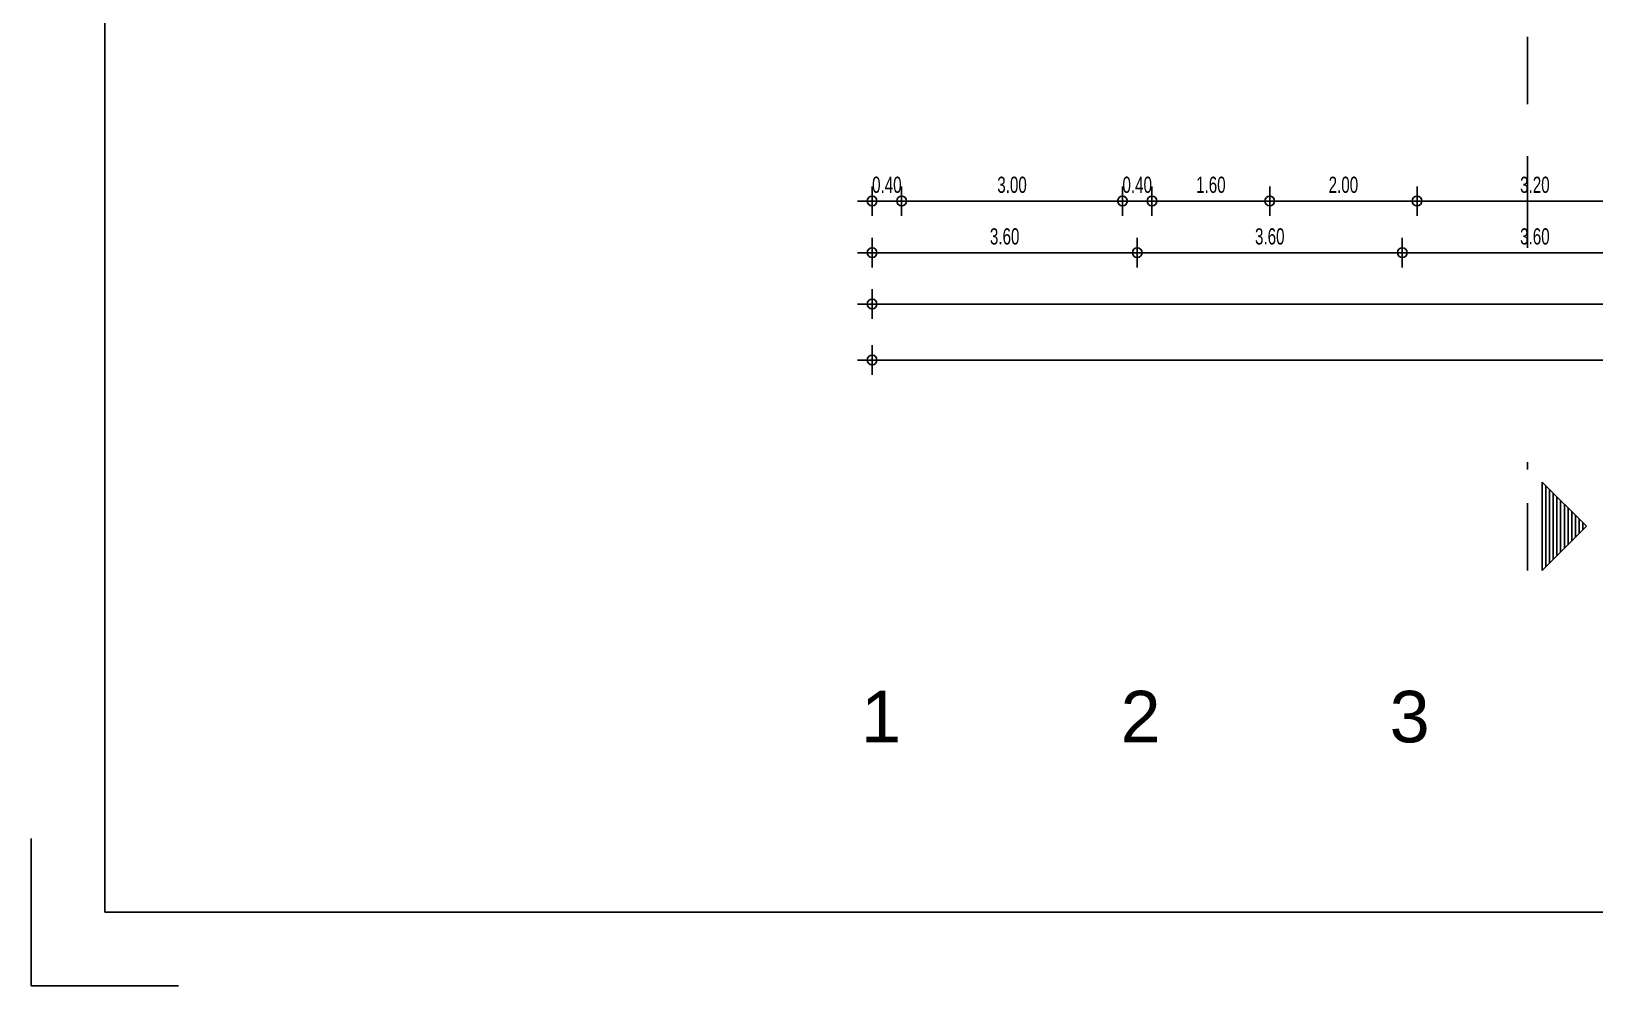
# Model space of a CAD drawing. Header units: metres. Extents: x 0 to 132, y -109 to 310.
# Drawn here: x 0 to 21.23, y 235.74 to 248.7 of the extents above; entities that cross this region are included whole.
import ezdxf

# ---------------------------------------------------------------- set-up
doc = ezdxf.new("R2010")
doc.units = ezdxf.units.M
doc.header["$LTSCALE"] = 0.036
doc.linetypes.add('DASHDOTX2', pattern=[50.8, 25.4, -12.7, 0, -12.7])
doc.layers.get('Defpoints').update_dxf_attribs({"color": 252})
for name, color, linetype in [('arxitek doma', 254, 'Continuous'), ('BORDER', 252, 'Continuous'), ('DIMBLK', 252, 'Continuous'), ('LAYER-ON', 252, 'Continuous'), ('MARKS', 252, 'Continuous')]:
    doc.layers.add(name, color=color, linetype=linetype)
doc.styles.add('COMU-C', font='ugcompl.shx', dxfattribs={"width": 0.7})
doc.styles.add('COMU-N', font='arial.ttf')
doc.dimstyles.new('Copy of CADWDOT', dxfattribs={"dimscale": 0.1, "dimtxt": 2.2, "dimasz": 0.08, "dimexe": 2, "dimexo": 0, "dimgap": 0.09, "dimtad": 0, "dimrnd": 0.001, "dimzin": 0, "dimdsep": 46, "dimtxsty": 'COMU-C', "dimblk": 'ARTDIM', "dimcen": 0, "dimdle": 0.05, "dimse1": 1, "dimse2": 1, "dimclrd": 11, "dimclrt": 11, "dimadec": 0, "dimazin": 0, "dimtfac": 1, "dimtmove": 0, "dimatfit": 3, "dimldrblk": 'ARTDIM', "dimfxl": 1, "dimtvp": 0.9999, "dimtolj": 1, "dimtzin": 0, "dimarcsym": 0})

# ---------------------------------------------------------------- blocks, each defined once
blk = doc.blocks.new('art103')
at = {"layer": 'BORDER'}
for p, q in [((0.25, 14.6), (0.25, 0.25)), ((0.25, 0.25), (20.75, 0.25))]:
    blk.add_line(p, q, dxfattribs=at)
at = {"layer": 'MARKS'}
for q in [(0, 0.5), (0.5, 0)]:
    blk.add_line((0, 0), q, dxfattribs=at)
blk = doc.blocks.new('ARTDIM')
at = {"layer": 'DIMBLK'}
for p, q in [((-24.9975, 0), (24.9975, 0)), ((0, -24.9975), (0, 24.9975))]:
    blk.add_line(p, q, dxfattribs=at)
blk.add_circle((0, 0), 8.25, dxfattribs=at)
blk = doc.blocks.new('*D1050')
at = {"layer": 'arxitek doma', "color": 11, "lineweight": -2}
blk.add_line((11.826, 246.395), (14.81, 246.395), dxfattribs=at)
at = {"layer": 'Defpoints', "color": 0, "transparency": 16777216}
for p in [(14.818, 246.395), (11.818, 246.024), (14.818, 246.024)]:
    blk.add_point(p, dxfattribs=at)
at = {"layer": 'arxitek doma', "color": 11, "lineweight": -2, "xscale": 0.008, "yscale": 0.008, "zscale": 0.008, "rotation": 180}
blk.add_blockref('ARTDIM', (11.818, 246.395), dxfattribs=at)
at = {"layer": 'arxitek doma', "color": 11, "lineweight": -2, "xscale": 0.008, "yscale": 0.008, "zscale": 0.008}
blk.add_blockref('ARTDIM', (14.818, 246.395), dxfattribs=at)
at = {"layer": 'arxitek doma', "color": 11, "insert": (13.318, 246.615), "char_height": 0.22, "attachment_point": 5, "style": 'COMU-C'}
blk.add_mtext('\\A1;3.00', dxfattribs=at)
blk = doc.blocks.new('*D1051')
at = {"layer": 'arxitek doma', "color": 11, "lineweight": -2}
blk.add_line((14.826, 246.395), (15.21, 246.395), dxfattribs=at)
at = {"layer": 'Defpoints', "color": 0, "transparency": 16777216}
for p in [(15.218, 246.395), (14.818, 246.024), (15.218, 246.024)]:
    blk.add_point(p, dxfattribs=at)
at = {"layer": 'arxitek doma', "color": 11, "lineweight": -2, "xscale": 0.008, "yscale": 0.008, "zscale": 0.008, "rotation": 180}
blk.add_blockref('ARTDIM', (14.818, 246.395), dxfattribs=at)
at = {"layer": 'arxitek doma', "color": 11, "lineweight": -2, "xscale": 0.008, "yscale": 0.008, "zscale": 0.008}
blk.add_blockref('ARTDIM', (15.218, 246.395), dxfattribs=at)
at = {"layer": 'arxitek doma', "color": 11, "insert": (15.018, 246.615), "char_height": 0.22, "attachment_point": 5, "style": 'COMU-C'}
blk.add_mtext('\\A1;0.40', dxfattribs=at)
blk = doc.blocks.new('*D1055')
at = {"layer": 'arxitek doma', "color": 11, "lineweight": -2}
blk.add_line((11.426, 246.395), (11.81, 246.395), dxfattribs=at)
at = {"layer": 'Defpoints', "color": 0, "transparency": 16777216}
for p in [(11.818, 246.395), (11.418, 246.024), (11.818, 246.024)]:
    blk.add_point(p, dxfattribs=at)
at = {"layer": 'arxitek doma', "color": 11, "lineweight": -2, "xscale": 0.008, "yscale": 0.008, "zscale": 0.008, "rotation": 180}
blk.add_blockref('ARTDIM', (11.418, 246.395), dxfattribs=at)
at = {"layer": 'arxitek doma', "color": 11, "lineweight": -2, "xscale": 0.008, "yscale": 0.008, "zscale": 0.008}
blk.add_blockref('ARTDIM', (11.818, 246.395), dxfattribs=at)
at = {"layer": 'arxitek doma', "color": 11, "insert": (11.618, 246.615), "char_height": 0.22, "attachment_point": 5, "style": 'COMU-C'}
blk.add_mtext('\\A1;0.40', dxfattribs=at)
blk = doc.blocks.new('*D1056')
at = {"layer": 'arxitek doma', "color": 11, "lineweight": -2}
blk.add_line((15.226, 246.395), (16.81, 246.395), dxfattribs=at)
at = {"layer": 'Defpoints', "color": 0, "transparency": 16777216}
for p in [(16.818, 246.395), (15.218, 246.024), (16.818, 246.024)]:
    blk.add_point(p, dxfattribs=at)
at = {"layer": 'arxitek doma', "color": 11, "lineweight": -2, "xscale": 0.008, "yscale": 0.008, "zscale": 0.008, "rotation": 180}
blk.add_blockref('ARTDIM', (15.218, 246.395), dxfattribs=at)
at = {"layer": 'arxitek doma', "color": 11, "lineweight": -2, "xscale": 0.008, "yscale": 0.008, "zscale": 0.008}
blk.add_blockref('ARTDIM', (16.818, 246.395), dxfattribs=at)
at = {"layer": 'arxitek doma', "color": 11, "insert": (16.018, 246.615), "char_height": 0.22, "attachment_point": 5, "style": 'COMU-C'}
blk.add_mtext('\\A1;1.60', dxfattribs=at)
blk = doc.blocks.new('*D1057')
at = {"layer": 'arxitek doma', "color": 11, "lineweight": -2}
blk.add_line((16.826, 246.395), (18.81, 246.395), dxfattribs=at)
at = {"layer": 'Defpoints', "color": 0, "transparency": 16777216}
for p in [(18.818, 246.395), (16.818, 246.024), (18.818, 246.024)]:
    blk.add_point(p, dxfattribs=at)
at = {"layer": 'arxitek doma', "color": 11, "lineweight": -2, "xscale": 0.008, "yscale": 0.008, "zscale": 0.008, "rotation": 180}
blk.add_blockref('ARTDIM', (16.818, 246.395), dxfattribs=at)
at = {"layer": 'arxitek doma', "color": 11, "lineweight": -2, "xscale": 0.008, "yscale": 0.008, "zscale": 0.008}
blk.add_blockref('ARTDIM', (18.818, 246.395), dxfattribs=at)
at = {"layer": 'arxitek doma', "color": 11, "insert": (17.818, 246.615), "char_height": 0.22, "attachment_point": 5, "style": 'COMU-C'}
blk.add_mtext('\\A1;2.00', dxfattribs=at)
blk = doc.blocks.new('*D1058')
at = {"layer": 'arxitek doma', "color": 11, "lineweight": -2}
blk.add_line((18.826, 246.395), (22.01, 246.395), dxfattribs=at)
at = {"layer": 'Defpoints', "color": 0, "transparency": 16777216}
for p in [(22.018, 246.395), (18.818, 246.024), (22.018, 246.024)]:
    blk.add_point(p, dxfattribs=at)
at = {"layer": 'arxitek doma', "color": 11, "lineweight": -2, "xscale": 0.008, "yscale": 0.008, "zscale": 0.008, "rotation": 180}
blk.add_blockref('ARTDIM', (18.818, 246.395), dxfattribs=at)
at = {"layer": 'arxitek doma', "color": 11, "lineweight": -2, "xscale": 0.008, "yscale": 0.008, "zscale": 0.008}
blk.add_blockref('ARTDIM', (22.018, 246.395), dxfattribs=at)
at = {"layer": 'arxitek doma', "color": 11, "insert": (20.418, 246.615), "char_height": 0.22, "attachment_point": 5, "style": 'COMU-C'}
blk.add_mtext('\\A1;3.20', dxfattribs=at)
blk = doc.blocks.new('*D1080')
at = {"layer": 'arxitek doma', "color": 11, "lineweight": -2}
blk.add_line((11.426, 244.997), (33.21, 244.997), dxfattribs=at)
at = {"layer": 'Defpoints', "color": 0, "transparency": 16777216}
for p in [(11.418, 247.158), (33.218, 247.158), (33.218, 244.997)]:
    blk.add_point(p, dxfattribs=at)
at = {"layer": 'arxitek doma', "color": 11, "lineweight": -2, "xscale": 0.008, "yscale": 0.008, "zscale": 0.008, "rotation": 180}
blk.add_blockref('ARTDIM', (11.418, 244.997), dxfattribs=at)
at = {"layer": 'arxitek doma', "color": 11, "lineweight": -2, "xscale": 0.008, "yscale": 0.008, "zscale": 0.008}
blk.add_blockref('ARTDIM', (33.218, 244.997), dxfattribs=at)
at = {"layer": 'arxitek doma', "color": 11, "insert": (22.318, 245.217), "char_height": 0.22, "attachment_point": 5, "style": 'COMU-C'}
blk.add_mtext('\\A1;21.80', dxfattribs=at)
blk = doc.blocks.new('*D1083')
at = {"layer": 'arxitek doma', "color": 11, "lineweight": -2}
blk.add_line((55.11, 244.237), (11.426, 244.237), dxfattribs=at)
at = {"layer": 'Defpoints', "color": 0, "transparency": 16777216}
for p in [(11.418, 247.776), (55.118, 247.776), (11.418, 244.237)]:
    blk.add_point(p, dxfattribs=at)
at = {"layer": 'arxitek doma', "color": 11, "lineweight": -2, "xscale": 0.008, "yscale": 0.008, "zscale": 0.008, "rotation": 180}
blk.add_blockref('ARTDIM', (11.418, 244.237), dxfattribs=at)
at = {"layer": 'arxitek doma', "color": 11, "lineweight": -2, "xscale": 0.008, "yscale": 0.008, "zscale": 0.008}
blk.add_blockref('ARTDIM', (55.118, 244.237), dxfattribs=at)
at = {"layer": 'arxitek doma', "color": 11, "insert": (33.268, 244.457), "char_height": 0.22, "attachment_point": 5, "style": 'COMU-C'}
blk.add_mtext('\\A1;43.70', dxfattribs=at)
blk = doc.blocks.new('*D1123')
at = {"layer": 'arxitek doma', "color": 11, "lineweight": -2}
blk.add_line((11.426, 245.694), (15.01, 245.694), dxfattribs=at)
at = {"layer": 'Defpoints', "color": 0, "transparency": 16777216}
for p in [(15.018, 245.694), (11.418, 240.124), (15.018, 240.124)]:
    blk.add_point(p, dxfattribs=at)
at = {"layer": 'arxitek doma', "color": 11, "lineweight": -2, "xscale": 0.008, "yscale": 0.008, "zscale": 0.008, "rotation": 180}
blk.add_blockref('ARTDIM', (11.418, 245.694), dxfattribs=at)
at = {"layer": 'arxitek doma', "color": 11, "lineweight": -2, "xscale": 0.008, "yscale": 0.008, "zscale": 0.008}
blk.add_blockref('ARTDIM', (15.018, 245.694), dxfattribs=at)
at = {"layer": 'arxitek doma', "color": 11, "insert": (13.218, 245.914), "char_height": 0.22, "attachment_point": 5, "style": 'COMU-C'}
blk.add_mtext('\\A1;3.60', dxfattribs=at)
blk = doc.blocks.new('*D1124')
at = {"layer": 'arxitek doma', "color": 11, "lineweight": -2}
blk.add_line((15.026, 245.694), (18.61, 245.694), dxfattribs=at)
at = {"layer": 'Defpoints', "color": 0, "transparency": 16777216}
for p in [(18.618, 245.694), (15.018, 240.124), (18.618, 240.124)]:
    blk.add_point(p, dxfattribs=at)
at = {"layer": 'arxitek doma', "color": 11, "lineweight": -2, "xscale": 0.008, "yscale": 0.008, "zscale": 0.008, "rotation": 180}
blk.add_blockref('ARTDIM', (15.018, 245.694), dxfattribs=at)
at = {"layer": 'arxitek doma', "color": 11, "lineweight": -2, "xscale": 0.008, "yscale": 0.008, "zscale": 0.008}
blk.add_blockref('ARTDIM', (18.618, 245.694), dxfattribs=at)
at = {"layer": 'arxitek doma', "color": 11, "insert": (16.818, 245.914), "char_height": 0.22, "attachment_point": 5, "style": 'COMU-C'}
blk.add_mtext('\\A1;3.60', dxfattribs=at)
blk = doc.blocks.new('*D1125')
at = {"layer": 'arxitek doma', "color": 11, "lineweight": -2}
blk.add_line((18.626, 245.694), (22.21, 245.694), dxfattribs=at)
at = {"layer": 'Defpoints', "color": 0, "transparency": 16777216}
for p in [(22.218, 245.694), (18.618, 240.124), (22.218, 240.124)]:
    blk.add_point(p, dxfattribs=at)
at = {"layer": 'arxitek doma', "color": 11, "lineweight": -2, "xscale": 0.008, "yscale": 0.008, "zscale": 0.008, "rotation": 180}
blk.add_blockref('ARTDIM', (18.618, 245.694), dxfattribs=at)
at = {"layer": 'arxitek doma', "color": 11, "lineweight": -2, "xscale": 0.008, "yscale": 0.008, "zscale": 0.008}
blk.add_blockref('ARTDIM', (22.218, 245.694), dxfattribs=at)
at = {"layer": 'arxitek doma', "color": 11, "insert": (20.418, 245.914), "char_height": 0.22, "attachment_point": 5, "style": 'COMU-C'}
blk.add_mtext('\\A1;3.60', dxfattribs=at)

msp = doc.modelspace()

# ---------------------------------------------------------------- linework, layer by layer
at = {"layer": 'arxitek doma', "linetype": 'DASHDOTX2'}
for p, q in [((20.318, 247.712), (20.318, 251.09)), ((20.318, 241.379), (20.318, 242.949))]:
    msp.add_line(p, q, dxfattribs=at)
at = {"layer": 'arxitek doma'}
for p, q in [((20.318, 245.76), (20.318, 247.005)), ((21.118, 241.979), (20.518, 242.579)), ((20.518, 241.979), (20.518, 242.579)), ((20.568, 242.529), (20.568, 241.429)), ((20.568, 241.429), (20.568, 242.529)), ((20.568, 242.529), (20.568, 241.429)), ((20.618, 242.479), (20.618, 241.479)), ((20.668, 242.429), (20.668, 241.529)), ((20.718, 242.379), (20.718, 241.579)), ((20.768, 242.329), (20.768, 241.629)), ((20.818, 242.279), (20.818, 241.679)), ((20.868, 242.229), (20.868, 241.729)), ((20.918, 242.179), (20.918, 241.779)), ((20.968, 242.129), (20.968, 241.829)), ((21.018, 242.079), (21.018, 241.879)), ((21.118, 241.979), (20.518, 241.379)), ((20.518, 241.379), (20.518, 241.979)), ((21.068, 242.029), (21.068, 241.929))]:
    msp.add_line(p, q, dxfattribs=at)

# ---------------------------------------------------------------- block references
at = {"layer": 'LAYER-ON', "xscale": 4, "yscale": 4, "zscale": 4}
msp.add_blockref('art103', (0, 235.741), dxfattribs=at)

# ---------------------------------------------------------------- texts
at = {"layer": 'arxitek doma', "style": 'COMU-N'}
for s, p in [('1', (11.267, 239.045)), ('2', (14.792, 239.045)), ('3', (18.446, 239.045))]:
    msp.add_text(s, height=0.7, dxfattribs=at).set_placement(p)

# ---------------------------------------------------------------- dimensions: what is measured, and where the dimension line sits
at = {"layer": 'arxitek doma'}
for base, p1, p2, picture, middle in [((11.418, 244.237), (55.118, 247.776), (11.418, 247.776), '*D1083', (33.268, 244.457)), ((33.218, 244.997), (11.418, 247.158), (33.218, 247.158), '*D1080', (22.318, 245.217)), ((14.818, 246.395), (11.818, 246.024), (14.818, 246.024), '*D1050', (13.318, 246.615)), ((16.818, 246.395), (15.218, 246.024), (16.818, 246.024), '*D1056', (16.018, 246.615)), ((18.818, 246.395), (16.818, 246.024), (18.818, 246.024), '*D1057', (17.818, 246.615)), ((22.018, 246.395), (18.818, 246.024), (22.018, 246.024), '*D1058', (20.418, 246.615)), ((15.018, 245.694), (11.418, 240.124), (15.018, 240.124), '*D1123', (13.218, 245.914)), ((18.618, 245.694), (15.018, 240.124), (18.618, 240.124), '*D1124', (16.818, 245.914)), ((22.218, 245.694), (18.618, 240.124), (22.218, 240.124), '*D1125', (20.418, 245.914))]:
    dim = msp.add_linear_dim(base=base, p1=p1, p2=p2, dimstyle='Copy of CADWDOT', dxfattribs=at)
    dim.commit()
    dim.dimension.update_dxf_attribs({"geometry": picture, "text_midpoint": middle})
for base, p1, p2, picture, middle in [((11.818, 246.395), (11.418, 246.024), (11.818, 246.024), '*D1055', (11.618, 246.395)), ((15.218, 246.395), (14.818, 246.024), (15.218, 246.024), '*D1051', (15.018, 246.395))]:
    dim = msp.add_linear_dim(base=base, p1=p1, p2=p2, dimstyle='Copy of CADWDOT', dxfattribs=at)
    dim.commit()
    dim.dimension.update_dxf_attribs({"geometry": picture, "text_midpoint": middle, "dimtype": 160})

doc.saveas('drawing.dxf')
